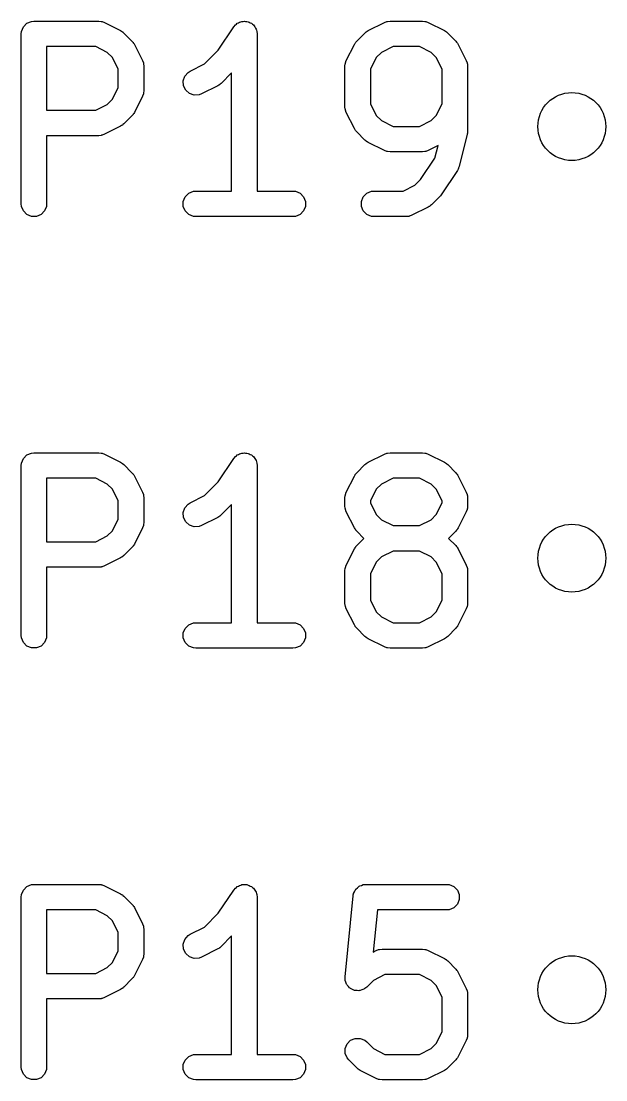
# Model space of a CAD drawing. Extents: x 2.61 to 8.6, y -5.69 to -1.89.
# Drawn here: x 7.9819 to 8.1173, y -3.0371 to -2.7918 of the extents above; entities that cross this region are included whole.
import ezdxf

# ---------------------------------------------------------------- set-up
doc = ezdxf.new("R2010")
doc.units = 0
doc.header["$MEASUREMENT"] = 0
doc.layers.add('BLACK', color=7, linetype='CONTINUOUS')

msp = doc.modelspace()

# ---------------------------------------------------------------- linework, layer by layer
at = {"layer": 'BLACK', "linetype": 'CONTINUOUS'}
for p, q in [((7.98197, -2.79421), (7.98242, -2.79315)), ((7.98242, -2.79315), (7.98323, -2.79233)), ((7.98323, -2.79233), (7.98429, -2.79189)), ((7.98429, -2.79189), (7.98487, -2.79184)), ((7.98487, -2.79184), (7.99987, -2.79184)), ((7.99987, -2.79184), (8.00044, -2.79189)), ((8.00044, -2.79189), (8.00054, -2.79193)), ((8.00054, -2.79193), (8.00065, -2.79194)), ((8.00065, -2.79194), (8.00119, -2.79215)), ((8.00119, -2.79215), (8.00494, -2.79402)), ((8.02757, -2.79853), (8.03116, -2.79315)), ((8.03116, -2.79315), (8.03152, -2.7927)), ((8.03116, -2.79315), (8.03116, -2.79315)), ((8.03116, -2.79315), (8.03116, -2.79315)), ((8.03116, -2.79315), (8.03116, -2.79315)), ((8.03152, -2.7927), (8.03177, -2.79254)), ((8.03177, -2.79254), (8.03197, -2.79233)), ((8.03197, -2.79233), (8.03224, -2.79222)), ((8.03224, -2.79222), (8.03248, -2.79206)), ((8.03248, -2.79206), (8.03277, -2.79201)), ((8.03277, -2.79201), (8.03304, -2.79189)), ((8.03304, -2.79189), (8.03333, -2.79189)), ((8.03333, -2.79189), (8.03361, -2.79184)), ((8.03361, -2.79184), (8.0339, -2.79189)), ((8.0339, -2.79189), (8.03419, -2.79189)), ((8.03419, -2.79189), (8.03446, -2.792)), ((8.03446, -2.792), (8.03474, -2.79206)), ((8.03474, -2.79206), (8.03498, -2.79222)), ((8.03498, -2.79222), (8.03525, -2.79233)), ((8.03525, -2.79233), (8.03546, -2.79254)), ((8.03546, -2.79254), (8.0357, -2.7927)), ((8.0357, -2.7927), (8.03586, -2.79294)), ((8.03586, -2.79294), (8.03607, -2.79315)), ((8.03607, -2.79315), (8.03618, -2.79342)), ((8.03618, -2.79342), (8.03634, -2.79366)), ((8.03634, -2.79366), (8.0364, -2.79394)), ((8.06229, -2.79402), (8.06604, -2.79215)), ((8.06604, -2.79215), (8.06658, -2.79194)), ((8.06658, -2.79194), (8.06669, -2.79193)), ((8.06669, -2.79193), (8.06678, -2.79189)), ((8.06678, -2.79189), (8.06736, -2.79184)), ((8.06736, -2.79184), (8.07486, -2.79184)), ((8.07486, -2.79184), (8.07544, -2.79189)), ((8.07544, -2.79189), (8.07553, -2.79193)), ((8.07553, -2.79193), (8.07564, -2.79194)), ((8.07564, -2.79194), (8.07618, -2.79215)), ((8.07618, -2.79215), (8.07993, -2.79402)), ((7.98192, -2.79479), (7.98197, -2.79421)), ((7.98192, -2.83416), (7.98192, -2.79479)), ((8.00494, -2.79402), (8.00519, -2.79418)), ((8.00519, -2.79418), (8.00526, -2.79421)), ((8.00526, -2.79421), (8.00534, -2.79428)), ((8.00534, -2.79428), (8.00543, -2.79433)), ((8.00543, -2.79433), (8.00548, -2.79439)), ((8.00548, -2.79439), (8.00571, -2.79458)), ((8.00571, -2.79458), (8.00758, -2.79645)), ((8.0364, -2.79394), (8.03651, -2.79421)), ((8.03651, -2.79421), (8.03657, -2.79478)), ((8.03657, -2.79478), (8.03657, -2.79479)), ((8.03657, -2.79479), (8.03657, -2.79479)), ((8.03657, -2.79479), (8.03657, -2.79479)), ((8.03657, -2.79479), (8.03657, -2.83121)), ((8.05965, -2.79645), (8.06152, -2.79458)), ((8.06152, -2.79458), (8.06175, -2.79439)), ((8.06175, -2.79439), (8.0618, -2.79433)), ((8.0618, -2.79433), (8.06189, -2.79428)), ((8.06189, -2.79428), (8.06197, -2.79421)), ((8.06197, -2.79421), (8.06204, -2.79418)), ((8.06204, -2.79418), (8.06229, -2.79402)), ((8.07993, -2.79402), (8.08018, -2.79418)), ((8.08018, -2.79418), (8.08025, -2.79421)), ((8.08025, -2.79421), (8.08033, -2.79428)), ((8.08033, -2.79428), (8.08042, -2.79433)), ((8.08042, -2.79433), (8.08047, -2.79439)), ((8.08047, -2.79439), (8.0807, -2.79458)), ((8.0807, -2.79458), (8.08257, -2.79645)), ((7.99917, -2.79774), (7.98782, -2.79774)), ((7.98782, -2.79774), (7.98782, -2.81246)), ((8.00187, -2.79909), (7.99917, -2.79774)), ((8.00758, -2.79645), (8.00777, -2.79668)), ((8.00777, -2.79668), (8.00783, -2.79673)), ((8.00783, -2.79673), (8.00788, -2.79682)), ((8.00788, -2.79682), (8.00795, -2.7969)), ((8.00795, -2.7969), (8.00798, -2.79697)), ((8.00798, -2.79697), (8.00813, -2.79722)), ((8.00813, -2.79722), (8.01001, -2.80097)), ((8.02437, -2.80174), (8.02757, -2.79853)), ((8.05722, -2.80097), (8.05909, -2.79722)), ((8.05909, -2.79722), (8.05925, -2.79697)), ((8.05925, -2.79697), (8.05928, -2.7969)), ((8.05928, -2.7969), (8.05935, -2.79682)), ((8.05935, -2.79682), (8.0594, -2.79673)), ((8.0594, -2.79673), (8.05946, -2.79668)), ((8.05946, -2.79668), (8.05965, -2.79645)), ((8.06806, -2.79774), (8.06536, -2.79909)), ((8.07416, -2.79774), (8.06806, -2.79774)), ((8.07686, -2.79909), (8.07416, -2.79774)), ((8.08257, -2.79645), (8.08276, -2.79668)), ((8.08276, -2.79668), (8.08282, -2.79673)), ((8.08282, -2.79673), (8.08287, -2.79682)), ((8.08287, -2.79682), (8.08294, -2.7969)), ((8.08294, -2.7969), (8.08297, -2.79697)), ((8.08297, -2.79697), (8.08312, -2.79722)), ((8.08312, -2.79722), (8.085, -2.80097)), ((8.00307, -2.80029), (8.00187, -2.79909)), ((8.00441, -2.80299), (8.00307, -2.80029)), ((8.01001, -2.80097), (8.01022, -2.80151)), ((8.05701, -2.80151), (8.05722, -2.80097)), ((8.06416, -2.80029), (8.06281, -2.80299)), ((8.06536, -2.79909), (8.06416, -2.80029)), ((8.07806, -2.80029), (8.07686, -2.79909)), ((8.07941, -2.80299), (8.07806, -2.80029)), ((8.085, -2.80097), (8.08521, -2.80151)), ((8.00441, -2.80722), (8.00441, -2.80299)), ((8.01022, -2.80151), (8.01022, -2.80162)), ((8.01022, -2.80162), (8.01026, -2.80171)), ((8.01026, -2.80171), (8.01032, -2.80229)), ((8.01032, -2.80229), (8.01032, -2.80791)), ((8.02056, -2.80371), (8.02105, -2.8034)), ((8.02105, -2.8034), (8.02437, -2.80174)), ((8.05691, -2.80229), (8.05697, -2.80171)), ((8.05691, -2.81166), (8.05691, -2.80229)), ((8.05697, -2.80171), (8.05701, -2.80162)), ((8.05701, -2.80162), (8.05701, -2.80151)), ((8.06281, -2.80299), (8.06281, -2.81097)), ((8.07941, -2.81097), (8.07941, -2.80299)), ((8.08521, -2.80151), (8.08521, -2.80162)), ((8.08521, -2.80162), (8.08525, -2.80171)), ((8.08525, -2.80171), (8.08531, -2.80229)), ((8.08531, -2.80229), (8.08531, -2.81729)), ((8.01944, -2.80567), (8.0198, -2.80458)), ((8.01952, -2.80682), (8.01944, -2.80567)), ((8.0198, -2.80458), (8.02056, -2.80371)), ((8.03066, -2.80379), (8.0282, -2.80625)), ((8.03066, -2.83121), (8.03066, -2.80379)), ((8.00307, -2.80991), (8.00441, -2.80722)), ((8.01032, -2.80791), (8.01026, -2.80849)), ((8.02003, -2.80785), (8.01952, -2.80682)), ((8.0209, -2.8086), (8.02003, -2.80785)), ((8.02744, -2.8068), (8.02369, -2.80868)), ((8.02768, -2.80665), (8.02744, -2.8068)), ((8.02776, -2.80662), (8.02768, -2.80665)), ((8.02784, -2.80655), (8.02776, -2.80662)), ((8.02793, -2.8065), (8.02784, -2.80655)), ((8.02798, -2.80644), (8.02793, -2.8065)), ((8.0282, -2.80625), (8.02798, -2.80644)), ((8.00187, -2.81111), (8.00307, -2.80991)), ((8.01001, -2.80923), (8.00813, -2.81298)), ((8.01022, -2.80869), (8.01001, -2.80923)), ((8.01026, -2.80849), (8.01022, -2.80859)), ((8.01022, -2.80859), (8.01022, -2.80869)), ((8.022, -2.80897), (8.0209, -2.8086)), ((8.02315, -2.80889), (8.022, -2.80897)), ((8.02369, -2.80868), (8.02315, -2.80889)), ((7.98782, -2.81246), (7.99917, -2.81246)), ((7.99917, -2.81246), (8.00187, -2.81111)), ((8.00795, -2.8133), (8.00788, -2.81338)), ((8.00798, -2.81323), (8.00795, -2.8133)), ((8.00813, -2.81298), (8.00798, -2.81323)), ((8.05697, -2.81224), (8.05691, -2.81166)), ((8.05701, -2.81234), (8.05697, -2.81224)), ((8.05701, -2.81244), (8.05701, -2.81234)), ((8.05722, -2.81298), (8.05701, -2.81244)), ((8.05909, -2.81673), (8.05722, -2.81298)), ((8.06281, -2.81097), (8.06416, -2.81366)), ((8.07806, -2.81366), (8.07941, -2.81097)), ((8.00571, -2.81563), (8.00548, -2.81581)), ((8.00758, -2.81375), (8.00571, -2.81563)), ((8.00777, -2.81352), (8.00758, -2.81375)), ((8.00783, -2.81347), (8.00777, -2.81352)), ((8.00788, -2.81338), (8.00783, -2.81347)), ((8.06416, -2.81366), (8.06536, -2.81486)), ((8.06536, -2.81486), (8.06806, -2.81621)), ((8.07416, -2.81621), (8.07686, -2.81486)), ((8.07686, -2.81486), (8.07806, -2.81366)), ((8.00119, -2.81805), (8.00065, -2.81826)), ((8.00494, -2.81618), (8.00119, -2.81805)), ((8.00519, -2.81602), (8.00494, -2.81618)), ((8.00526, -2.81599), (8.00519, -2.81602)), ((8.00534, -2.81593), (8.00526, -2.81599)), ((8.00543, -2.81587), (8.00534, -2.81593)), ((8.00548, -2.81581), (8.00543, -2.81587)), ((8.05925, -2.81698), (8.05909, -2.81673)), ((8.05928, -2.81705), (8.05925, -2.81698)), ((8.05935, -2.81713), (8.05928, -2.81705)), ((8.0594, -2.81722), (8.05935, -2.81713)), ((8.05946, -2.81727), (8.0594, -2.81722)), ((8.05965, -2.8175), (8.05946, -2.81727)), ((8.06152, -2.81938), (8.05965, -2.8175)), ((8.06806, -2.81621), (8.07416, -2.81621)), ((8.08522, -2.818), (8.08335, -2.8255)), ((8.08524, -2.8179), (8.08522, -2.818)), ((8.08525, -2.81786), (8.08524, -2.8179)), ((8.08528, -2.81765), (8.08525, -2.81786)), ((8.08531, -2.81743), (8.08528, -2.81765)), ((8.08531, -2.81729), (8.0853, -2.81739)), ((8.0853, -2.81739), (8.08531, -2.81743)), ((7.99987, -2.81837), (7.98782, -2.81837)), ((7.98782, -2.81837), (7.98782, -2.83416)), ((8.00044, -2.81831), (7.99987, -2.81837)), ((8.00054, -2.81827), (8.00044, -2.81831)), ((8.00065, -2.81826), (8.00054, -2.81827)), ((8.06175, -2.81956), (8.06152, -2.81938)), ((8.0618, -2.81962), (8.06175, -2.81956)), ((8.06189, -2.81968), (8.0618, -2.81962)), ((8.06197, -2.81974), (8.06189, -2.81968)), ((8.06204, -2.81977), (8.06197, -2.81974)), ((8.06229, -2.81993), (8.06204, -2.81977)), ((8.06604, -2.8218), (8.06229, -2.81993)), ((8.07847, -2.82066), (8.07618, -2.8218)), ((8.07774, -2.82357), (8.07847, -2.82066)), ((8.06658, -2.82201), (8.06604, -2.8218)), ((8.06669, -2.82202), (8.06658, -2.82201)), ((8.06678, -2.82206), (8.06669, -2.82202)), ((8.06736, -2.82211), (8.06678, -2.82206)), ((8.07486, -2.82211), (8.06736, -2.82211)), ((8.07544, -2.82206), (8.07486, -2.82211)), ((8.07553, -2.82202), (8.07544, -2.82206)), ((8.07564, -2.82201), (8.07553, -2.82202)), ((8.07618, -2.8218), (8.07564, -2.82201)), ((8.07444, -2.82853), (8.07774, -2.82357)), ((8.08335, -2.8255), (8.08323, -2.82584)), ((8.08294, -2.82642), (8.07919, -2.83205)), ((8.08311, -2.82611), (8.08294, -2.82642)), ((8.08315, -2.82605), (8.08311, -2.82611)), ((8.08318, -2.82598), (8.08315, -2.82605)), ((8.08321, -2.82591), (8.08318, -2.82598)), ((8.08323, -2.82584), (8.08321, -2.82591)), ((8.07041, -2.83121), (8.07311, -2.82986)), ((8.07311, -2.82986), (8.07444, -2.82853)), ((8.01947, -2.83358), (8.01991, -2.83252)), ((8.01991, -2.83252), (8.02073, -2.83171)), ((8.02073, -2.83171), (8.02179, -2.83126)), ((8.02179, -2.83126), (8.02237, -2.83121)), ((8.02237, -2.83121), (8.03066, -2.83121)), ((8.03657, -2.83121), (8.04486, -2.83121)), ((8.04486, -2.83121), (8.04544, -2.83126)), ((8.04544, -2.83126), (8.0465, -2.83171)), ((8.0465, -2.83171), (8.04732, -2.83252)), ((8.04732, -2.83252), (8.04776, -2.83358)), ((8.06071, -2.83358), (8.06116, -2.83252)), ((8.06116, -2.83252), (8.06197, -2.83171)), ((8.06197, -2.83171), (8.06303, -2.83126)), ((8.06303, -2.83126), (8.06361, -2.83121)), ((8.06361, -2.83121), (8.07041, -2.83121)), ((8.07882, -2.8325), (8.07695, -2.83437)), ((8.07901, -2.83227), (8.07882, -2.8325)), ((8.07882, -2.8325), (8.07882, -2.8325)), ((8.07882, -2.8325), (8.07882, -2.8325)), ((8.07919, -2.83205), (8.07901, -2.83227)), ((8.07919, -2.83205), (8.07919, -2.83205)), ((8.07919, -2.83205), (8.07919, -2.83205)), ((7.98197, -2.83474), (7.98192, -2.83416)), ((7.98242, -2.8358), (7.98197, -2.83474)), ((7.98777, -2.83474), (7.98733, -2.8358)), ((7.98782, -2.83416), (7.98777, -2.83474)), ((8.01947, -2.83474), (8.01947, -2.83358)), ((8.01991, -2.8358), (8.01947, -2.83474)), ((8.04776, -2.83474), (8.04732, -2.8358)), ((8.04776, -2.83358), (8.04776, -2.83474)), ((8.06071, -2.83474), (8.06071, -2.83358)), ((8.06116, -2.8358), (8.06071, -2.83474)), ((8.07618, -2.83493), (8.07243, -2.8368)), ((8.07643, -2.83477), (8.07618, -2.83493)), ((8.0765, -2.83474), (8.07643, -2.83477)), ((8.07658, -2.83467), (8.0765, -2.83474)), ((8.07667, -2.83462), (8.07658, -2.83467)), ((8.07672, -2.83456), (8.07667, -2.83462)), ((8.07695, -2.83437), (8.07672, -2.83456)), ((7.98323, -2.83662), (7.98242, -2.8358)), ((7.98429, -2.83706), (7.98323, -2.83662)), ((7.98545, -2.83706), (7.98429, -2.83706)), ((7.98651, -2.83662), (7.98545, -2.83706)), ((7.98733, -2.8358), (7.98651, -2.83662)), ((8.02073, -2.83662), (8.01991, -2.8358)), ((8.02179, -2.83706), (8.02073, -2.83662)), ((8.02237, -2.83711), (8.02179, -2.83706)), ((8.04486, -2.83711), (8.02237, -2.83711)), ((8.04544, -2.83706), (8.04486, -2.83711)), ((8.0465, -2.83662), (8.04544, -2.83706)), ((8.04732, -2.8358), (8.0465, -2.83662)), ((8.06197, -2.83662), (8.06116, -2.8358)), ((8.06303, -2.83706), (8.06197, -2.83662)), ((8.06361, -2.83711), (8.06303, -2.83706)), ((8.07111, -2.83711), (8.06361, -2.83711)), ((8.07169, -2.83706), (8.07111, -2.83711)), ((8.07178, -2.83702), (8.07169, -2.83706)), ((8.07189, -2.83701), (8.07178, -2.83702)), ((8.07243, -2.8368), (8.07189, -2.83701)), ((7.98192, -2.89479), (7.98197, -2.89421)), ((7.98197, -2.89421), (7.98242, -2.89315)), ((7.98242, -2.89315), (7.98323, -2.89233)), ((7.98323, -2.89233), (7.98429, -2.89189)), ((7.98429, -2.89189), (7.98487, -2.89184)), ((7.98487, -2.89184), (7.99987, -2.89184)), ((7.99987, -2.89184), (8.00044, -2.89189)), ((8.00044, -2.89189), (8.00054, -2.89193)), ((8.00054, -2.89193), (8.00065, -2.89194)), ((8.00065, -2.89194), (8.00119, -2.89215)), ((8.00119, -2.89215), (8.00494, -2.89402)), ((8.00494, -2.89402), (8.00519, -2.89418)), ((8.00519, -2.89418), (8.00526, -2.89421)), ((8.00526, -2.89421), (8.00534, -2.89428)), ((8.02757, -2.89853), (8.03116, -2.89315)), ((8.03116, -2.89315), (8.03152, -2.8927)), ((8.03116, -2.89315), (8.03116, -2.89315)), ((8.03116, -2.89315), (8.03116, -2.89315)), ((8.03116, -2.89315), (8.03116, -2.89315)), ((8.03152, -2.8927), (8.03177, -2.89254)), ((8.03177, -2.89254), (8.03197, -2.89233)), ((8.03197, -2.89233), (8.03224, -2.89222)), ((8.03224, -2.89222), (8.03248, -2.89206)), ((8.03248, -2.89206), (8.03277, -2.89201)), ((8.03277, -2.89201), (8.03304, -2.89189)), ((8.03304, -2.89189), (8.03333, -2.89189)), ((8.03333, -2.89189), (8.03361, -2.89184)), ((8.03361, -2.89184), (8.0339, -2.89189)), ((8.0339, -2.89189), (8.03419, -2.89189)), ((8.03419, -2.89189), (8.03446, -2.892)), ((8.03446, -2.892), (8.03474, -2.89206)), ((8.03474, -2.89206), (8.03498, -2.89222)), ((8.03498, -2.89222), (8.03525, -2.89233)), ((8.03525, -2.89233), (8.03546, -2.89254)), ((8.03546, -2.89254), (8.0357, -2.8927)), ((8.0357, -2.8927), (8.03586, -2.89294)), ((8.03586, -2.89294), (8.03607, -2.89315)), ((8.03607, -2.89315), (8.03618, -2.89342)), ((8.03618, -2.89342), (8.03634, -2.89366)), ((8.03634, -2.89366), (8.0364, -2.89394)), ((8.0364, -2.89394), (8.03651, -2.89421)), ((8.03651, -2.89421), (8.03657, -2.89478)), ((8.06189, -2.89428), (8.06197, -2.89421)), ((8.06197, -2.89421), (8.06204, -2.89418)), ((8.06204, -2.89418), (8.06229, -2.89402)), ((8.06229, -2.89402), (8.06604, -2.89215)), ((8.06604, -2.89215), (8.06658, -2.89194)), ((8.06658, -2.89194), (8.06669, -2.89193)), ((8.06669, -2.89193), (8.06678, -2.89189)), ((8.06678, -2.89189), (8.06736, -2.89184)), ((8.06736, -2.89184), (8.07486, -2.89184)), ((8.07486, -2.89184), (8.07544, -2.89189)), ((8.07544, -2.89189), (8.07553, -2.89193)), ((8.07553, -2.89193), (8.07564, -2.89194)), ((8.07564, -2.89194), (8.07618, -2.89215)), ((8.07618, -2.89215), (8.07993, -2.89402)), ((8.07993, -2.89402), (8.08018, -2.89418)), ((8.08018, -2.89418), (8.08025, -2.89421)), ((8.08025, -2.89421), (8.08033, -2.89428)), ((7.98192, -2.93416), (7.98192, -2.89479)), ((8.00534, -2.89428), (8.00543, -2.89433)), ((8.00543, -2.89433), (8.00548, -2.89439)), ((8.00548, -2.89439), (8.00571, -2.89458)), ((8.00571, -2.89458), (8.00758, -2.89645)), ((8.00758, -2.89645), (8.00777, -2.89668)), ((8.00777, -2.89668), (8.00783, -2.89673)), ((8.03657, -2.89478), (8.03657, -2.89479)), ((8.03657, -2.89479), (8.03657, -2.89479)), ((8.03657, -2.89479), (8.03657, -2.89479)), ((8.03657, -2.89479), (8.03657, -2.93121)), ((8.0594, -2.89673), (8.05946, -2.89668)), ((8.05946, -2.89668), (8.05965, -2.89645)), ((8.05965, -2.89645), (8.06152, -2.89458)), ((8.06152, -2.89458), (8.06175, -2.89439)), ((8.06175, -2.89439), (8.0618, -2.89433)), ((8.0618, -2.89433), (8.06189, -2.89428)), ((8.08033, -2.89428), (8.08042, -2.89433)), ((8.08042, -2.89433), (8.08047, -2.89439)), ((8.08047, -2.89439), (8.0807, -2.89458)), ((8.0807, -2.89458), (8.08257, -2.89645)), ((8.08257, -2.89645), (8.08276, -2.89668)), ((8.08276, -2.89668), (8.08282, -2.89673)), ((7.99917, -2.89774), (7.98782, -2.89774)), ((7.98782, -2.89774), (7.98782, -2.91246)), ((8.00187, -2.89909), (7.99917, -2.89774)), ((8.00307, -2.90029), (8.00187, -2.89909)), ((8.00783, -2.89673), (8.00788, -2.89682)), ((8.00788, -2.89682), (8.00795, -2.8969)), ((8.00795, -2.8969), (8.00798, -2.89697)), ((8.00798, -2.89697), (8.00813, -2.89722)), ((8.00813, -2.89722), (8.01001, -2.90097)), ((8.02437, -2.90174), (8.02757, -2.89853)), ((8.05722, -2.90097), (8.05909, -2.89722)), ((8.05909, -2.89722), (8.05925, -2.89697)), ((8.05925, -2.89697), (8.05928, -2.8969)), ((8.05928, -2.8969), (8.05935, -2.89682)), ((8.05935, -2.89682), (8.0594, -2.89673)), ((8.06536, -2.89909), (8.06416, -2.90029)), ((8.06806, -2.89774), (8.06536, -2.89909)), ((8.07416, -2.89774), (8.06806, -2.89774)), ((8.07686, -2.89909), (8.07416, -2.89774)), ((8.07806, -2.90029), (8.07686, -2.89909)), ((8.08282, -2.89673), (8.08287, -2.89682)), ((8.08287, -2.89682), (8.08294, -2.8969)), ((8.08294, -2.8969), (8.08297, -2.89697)), ((8.08297, -2.89697), (8.08312, -2.89722)), ((8.08312, -2.89722), (8.085, -2.90097)), ((8.00441, -2.90299), (8.00307, -2.90029)), ((8.01001, -2.90097), (8.01022, -2.90151)), ((8.01022, -2.90151), (8.01022, -2.90162)), ((8.05701, -2.90151), (8.05722, -2.90097)), ((8.05701, -2.90162), (8.05701, -2.90151)), ((8.06416, -2.90029), (8.06281, -2.90299)), ((8.07941, -2.90299), (8.07806, -2.90029)), ((8.085, -2.90097), (8.08521, -2.90151)), ((8.08521, -2.90151), (8.08521, -2.90162)), ((8.00441, -2.90722), (8.00441, -2.90299)), ((8.01022, -2.90162), (8.01026, -2.90171)), ((8.01026, -2.90171), (8.01032, -2.90229)), ((8.01032, -2.90229), (8.01032, -2.90791)), ((8.0198, -2.90458), (8.02056, -2.90371)), ((8.02056, -2.90371), (8.02105, -2.9034)), ((8.02105, -2.9034), (8.02437, -2.90174)), ((8.03066, -2.90379), (8.0282, -2.90625)), ((8.03066, -2.93121), (8.03066, -2.90379)), ((8.05691, -2.90229), (8.05697, -2.90171)), ((8.05691, -2.90416), (8.05691, -2.90229)), ((8.05697, -2.90171), (8.05701, -2.90162)), ((8.06281, -2.90299), (8.06281, -2.90347)), ((8.06281, -2.90347), (8.06416, -2.90616)), ((8.07806, -2.90616), (8.07941, -2.90347)), ((8.07941, -2.90347), (8.07941, -2.90299)), ((8.08521, -2.90162), (8.08525, -2.90171)), ((8.08525, -2.90171), (8.08531, -2.90229)), ((8.08531, -2.90229), (8.08531, -2.90416)), ((8.01944, -2.90567), (8.0198, -2.90458)), ((8.01952, -2.90682), (8.01944, -2.90567)), ((8.02793, -2.9065), (8.02784, -2.90655)), ((8.02798, -2.90644), (8.02793, -2.9065)), ((8.0282, -2.90625), (8.02798, -2.90644)), ((8.05697, -2.90474), (8.05691, -2.90416)), ((8.05701, -2.90484), (8.05697, -2.90474)), ((8.05701, -2.90494), (8.05701, -2.90484)), ((8.05722, -2.90548), (8.05701, -2.90494)), ((8.05909, -2.90923), (8.05722, -2.90548)), ((8.06416, -2.90616), (8.06536, -2.90736)), ((8.07686, -2.90736), (8.07806, -2.90616)), ((8.085, -2.90548), (8.08312, -2.90923)), ((8.08521, -2.90494), (8.085, -2.90548)), ((8.08525, -2.90474), (8.08521, -2.90484)), ((8.08521, -2.90484), (8.08521, -2.90494)), ((8.08531, -2.90416), (8.08525, -2.90474)), ((8.00307, -2.90991), (8.00441, -2.90722)), ((8.01022, -2.90869), (8.01001, -2.90923)), ((8.01026, -2.90849), (8.01022, -2.90859)), ((8.01022, -2.90859), (8.01022, -2.90869)), ((8.01032, -2.90791), (8.01026, -2.90849)), ((8.02003, -2.90785), (8.01952, -2.90682)), ((8.0209, -2.9086), (8.02003, -2.90785)), ((8.022, -2.90897), (8.0209, -2.9086)), ((8.02315, -2.90889), (8.022, -2.90897)), ((8.02369, -2.90868), (8.02315, -2.90889)), ((8.02744, -2.9068), (8.02369, -2.90868)), ((8.02768, -2.90665), (8.02744, -2.9068)), ((8.02776, -2.90662), (8.02768, -2.90665)), ((8.02784, -2.90655), (8.02776, -2.90662)), ((8.06536, -2.90736), (8.06806, -2.90871)), ((8.06806, -2.90871), (8.07416, -2.90871)), ((8.07416, -2.90871), (8.07686, -2.90736)), ((7.99917, -2.91246), (8.00187, -2.91111)), ((8.00187, -2.91111), (8.00307, -2.90991)), ((8.01001, -2.90923), (8.00813, -2.91298)), ((8.05925, -2.90948), (8.05909, -2.90923)), ((8.05928, -2.90955), (8.05925, -2.90948)), ((8.05935, -2.90963), (8.05928, -2.90955)), ((8.0594, -2.90972), (8.05935, -2.90963)), ((8.05946, -2.90977), (8.0594, -2.90972)), ((8.05965, -2.91), (8.05946, -2.90977)), ((8.06131, -2.91166), (8.05965, -2.91)), ((8.08257, -2.91), (8.08091, -2.91166)), ((8.08276, -2.90977), (8.08257, -2.91)), ((8.08282, -2.90972), (8.08276, -2.90977)), ((8.08287, -2.90963), (8.08282, -2.90972)), ((8.08294, -2.90955), (8.08287, -2.90963)), ((8.08297, -2.90948), (8.08294, -2.90955)), ((8.08312, -2.90923), (8.08297, -2.90948)), ((7.98782, -2.91246), (7.99917, -2.91246)), ((8.00758, -2.91375), (8.00571, -2.91563)), ((8.00777, -2.91352), (8.00758, -2.91375)), ((8.00783, -2.91347), (8.00777, -2.91352)), ((8.00788, -2.91338), (8.00783, -2.91347)), ((8.00795, -2.9133), (8.00788, -2.91338)), ((8.00798, -2.91323), (8.00795, -2.9133)), ((8.00813, -2.91298), (8.00798, -2.91323)), ((8.05909, -2.91409), (8.05925, -2.91384)), ((8.05925, -2.91384), (8.05928, -2.91377)), ((8.05928, -2.91377), (8.05935, -2.91369)), ((8.05935, -2.91369), (8.0594, -2.9136)), ((8.0594, -2.9136), (8.05946, -2.91355)), ((8.05946, -2.91355), (8.05965, -2.91332)), ((8.05965, -2.91332), (8.06131, -2.91166)), ((8.08091, -2.91166), (8.08257, -2.91332)), ((8.08257, -2.91332), (8.08276, -2.91355)), ((8.08276, -2.91355), (8.08282, -2.9136)), ((8.08282, -2.9136), (8.08287, -2.91369)), ((8.08287, -2.91369), (8.08294, -2.91377)), ((8.08294, -2.91377), (8.08297, -2.91384)), ((8.08297, -2.91384), (8.08312, -2.91409)), ((8.00494, -2.91618), (8.00119, -2.91805)), ((8.00519, -2.91602), (8.00494, -2.91618)), ((8.00526, -2.91599), (8.00519, -2.91602)), ((8.00534, -2.91593), (8.00526, -2.91599)), ((8.00543, -2.91587), (8.00534, -2.91593)), ((8.00548, -2.91581), (8.00543, -2.91587)), ((8.00571, -2.91563), (8.00548, -2.91581)), ((8.05722, -2.91784), (8.05909, -2.91409)), ((8.06536, -2.91596), (8.06416, -2.91716)), ((8.06806, -2.91462), (8.06536, -2.91596)), ((8.07416, -2.91462), (8.06806, -2.91462)), ((8.07686, -2.91596), (8.07416, -2.91462)), ((8.07806, -2.91716), (8.07686, -2.91596)), ((8.08312, -2.91409), (8.085, -2.91784)), ((7.99987, -2.91837), (7.98782, -2.91837)), ((7.98782, -2.91837), (7.98782, -2.93416)), ((8.00044, -2.91831), (7.99987, -2.91837)), ((8.00054, -2.91827), (8.00044, -2.91831)), ((8.00065, -2.91826), (8.00054, -2.91827)), ((8.00119, -2.91805), (8.00065, -2.91826)), ((8.05691, -2.91916), (8.05697, -2.91859)), ((8.05697, -2.91859), (8.05701, -2.91849)), ((8.05701, -2.91838), (8.05722, -2.91784)), ((8.05701, -2.91849), (8.05701, -2.91838)), ((8.06416, -2.91716), (8.06281, -2.91986)), ((8.07941, -2.91986), (8.07806, -2.91716)), ((8.085, -2.91784), (8.08521, -2.91838)), ((8.08521, -2.91838), (8.08521, -2.91849)), ((8.08521, -2.91849), (8.08525, -2.91859)), ((8.08525, -2.91859), (8.08531, -2.91916)), ((8.05691, -2.92666), (8.05691, -2.91916)), ((8.06281, -2.91986), (8.06281, -2.92596)), ((8.07941, -2.92596), (8.07941, -2.91986)), ((8.08531, -2.91916), (8.08531, -2.92666)), ((8.06281, -2.92596), (8.06416, -2.92866)), ((8.07806, -2.92866), (8.07941, -2.92596)), ((8.05697, -2.92724), (8.05691, -2.92666)), ((8.05701, -2.92734), (8.05697, -2.92724)), ((8.05701, -2.92744), (8.05701, -2.92734)), ((8.05722, -2.92798), (8.05701, -2.92744)), ((8.05909, -2.93173), (8.05722, -2.92798)), ((8.085, -2.92798), (8.08312, -2.93173)), ((8.08521, -2.92744), (8.085, -2.92798)), ((8.08525, -2.92724), (8.08521, -2.92734)), ((8.08521, -2.92734), (8.08521, -2.92744)), ((8.08531, -2.92666), (8.08525, -2.92724)), ((8.06416, -2.92866), (8.06536, -2.92986)), ((8.06536, -2.92986), (8.06806, -2.93121)), ((8.07416, -2.93121), (8.07686, -2.92986)), ((8.07686, -2.92986), (8.07806, -2.92866)), ((8.01947, -2.93358), (8.01991, -2.93252)), ((8.01991, -2.93252), (8.02073, -2.93171)), ((8.02073, -2.93171), (8.02179, -2.93126)), ((8.02179, -2.93126), (8.02237, -2.93121)), ((8.02237, -2.93121), (8.03066, -2.93121)), ((8.03657, -2.93121), (8.04486, -2.93121)), ((8.04486, -2.93121), (8.04544, -2.93126)), ((8.04544, -2.93126), (8.0465, -2.93171)), ((8.0465, -2.93171), (8.04732, -2.93252)), ((8.04732, -2.93252), (8.04776, -2.93358)), ((8.05925, -2.93198), (8.05909, -2.93173)), ((8.05928, -2.93205), (8.05925, -2.93198)), ((8.05935, -2.93213), (8.05928, -2.93205)), ((8.0594, -2.93222), (8.05935, -2.93213)), ((8.05946, -2.93227), (8.0594, -2.93222)), ((8.05965, -2.9325), (8.05946, -2.93227)), ((8.06152, -2.93437), (8.05965, -2.9325)), ((8.06806, -2.93121), (8.07416, -2.93121)), ((8.08257, -2.9325), (8.0807, -2.93437)), ((8.08276, -2.93227), (8.08257, -2.9325)), ((8.08282, -2.93222), (8.08276, -2.93227)), ((8.08287, -2.93213), (8.08282, -2.93222)), ((8.08294, -2.93205), (8.08287, -2.93213)), ((8.08297, -2.93198), (8.08294, -2.93205)), ((8.08312, -2.93173), (8.08297, -2.93198)), ((7.98197, -2.93474), (7.98192, -2.93416)), ((7.98242, -2.9358), (7.98197, -2.93474)), ((7.98323, -2.93662), (7.98242, -2.9358)), ((7.98733, -2.9358), (7.98651, -2.93662)), ((7.98777, -2.93474), (7.98733, -2.9358)), ((7.98782, -2.93416), (7.98777, -2.93474)), ((8.01947, -2.93474), (8.01947, -2.93358)), ((8.01991, -2.9358), (8.01947, -2.93474)), ((8.02073, -2.93662), (8.01991, -2.9358)), ((8.04732, -2.9358), (8.0465, -2.93662)), ((8.04776, -2.93474), (8.04732, -2.9358)), ((8.04776, -2.93358), (8.04776, -2.93474)), ((8.06175, -2.93456), (8.06152, -2.93437)), ((8.0618, -2.93462), (8.06175, -2.93456)), ((8.06189, -2.93467), (8.0618, -2.93462)), ((8.06197, -2.93474), (8.06189, -2.93467)), ((8.06204, -2.93477), (8.06197, -2.93474)), ((8.06229, -2.93493), (8.06204, -2.93477)), ((8.06604, -2.9368), (8.06229, -2.93493)), ((8.07993, -2.93493), (8.07618, -2.9368)), ((8.08018, -2.93477), (8.07993, -2.93493)), ((8.08025, -2.93474), (8.08018, -2.93477)), ((8.08033, -2.93467), (8.08025, -2.93474)), ((8.08042, -2.93462), (8.08033, -2.93467)), ((8.08047, -2.93456), (8.08042, -2.93462)), ((8.0807, -2.93437), (8.08047, -2.93456)), ((7.98429, -2.93706), (7.98323, -2.93662)), ((7.98545, -2.93706), (7.98429, -2.93706)), ((7.98651, -2.93662), (7.98545, -2.93706)), ((8.02179, -2.93706), (8.02073, -2.93662)), ((8.02237, -2.93711), (8.02179, -2.93706)), ((8.04486, -2.93711), (8.02237, -2.93711)), ((8.04544, -2.93706), (8.04486, -2.93711)), ((8.0465, -2.93662), (8.04544, -2.93706)), ((8.06658, -2.93701), (8.06604, -2.9368)), ((8.06669, -2.93702), (8.06658, -2.93701)), ((8.06678, -2.93706), (8.06669, -2.93702)), ((8.06736, -2.93711), (8.06678, -2.93706)), ((8.07486, -2.93711), (8.06736, -2.93711)), ((8.07544, -2.93706), (8.07486, -2.93711)), ((8.07553, -2.93702), (8.07544, -2.93706)), ((8.07564, -2.93701), (8.07553, -2.93702)), ((8.07618, -2.9368), (8.07564, -2.93701)), ((7.98242, -2.99315), (7.98323, -2.99233)), ((7.98323, -2.99233), (7.98429, -2.99189)), ((7.98429, -2.99189), (7.98487, -2.99184)), ((7.98487, -2.99184), (7.99987, -2.99184)), ((7.99987, -2.99184), (8.00044, -2.99189)), ((8.00044, -2.99189), (8.00054, -2.99193)), ((8.00054, -2.99193), (8.00065, -2.99194)), ((8.00065, -2.99194), (8.00119, -2.99215)), ((8.00119, -2.99215), (8.00494, -2.99402)), ((8.03177, -2.99254), (8.03197, -2.99233)), ((8.03197, -2.99233), (8.03224, -2.99222)), ((8.03224, -2.99222), (8.03248, -2.99206)), ((8.03248, -2.99206), (8.03277, -2.99201)), ((8.03277, -2.99201), (8.03304, -2.99189)), ((8.03304, -2.99189), (8.03333, -2.99189)), ((8.03333, -2.99189), (8.03361, -2.99184)), ((8.03361, -2.99184), (8.0339, -2.99189)), ((8.0339, -2.99189), (8.03419, -2.99189)), ((8.03419, -2.99189), (8.03446, -2.992)), ((8.03446, -2.992), (8.03474, -2.99206)), ((8.03474, -2.99206), (8.03498, -2.99222)), ((8.03498, -2.99222), (8.03525, -2.99233)), ((8.03525, -2.99233), (8.03546, -2.99254)), ((8.05979, -2.99264), (8.0601, -2.99233)), ((8.0601, -2.99233), (8.06023, -2.99228)), ((8.06023, -2.99228), (8.06035, -2.99218)), ((8.06035, -2.99218), (8.06076, -2.99206)), ((8.06076, -2.99206), (8.06116, -2.99189)), ((8.06116, -2.99189), (8.06138, -2.99187)), ((8.06138, -2.99187), (8.06145, -2.99185)), ((8.06145, -2.99185), (8.06152, -2.99186)), ((8.06152, -2.99186), (8.06174, -2.99184)), ((8.06174, -2.99184), (8.08048, -2.99184)), ((8.08048, -2.99184), (8.08106, -2.99189)), ((8.08106, -2.99189), (8.08212, -2.99233)), ((8.08212, -2.99233), (8.08294, -2.99315)), ((7.98192, -2.99479), (7.98197, -2.99421)), ((7.98192, -3.03416), (7.98192, -2.99479)), ((7.98197, -2.99421), (7.98242, -2.99315)), ((8.00494, -2.99402), (8.00519, -2.99418)), ((8.00519, -2.99418), (8.00526, -2.99421)), ((8.00526, -2.99421), (8.00534, -2.99428)), ((8.00534, -2.99428), (8.00543, -2.99433)), ((8.00543, -2.99433), (8.00548, -2.99439)), ((8.00548, -2.99439), (8.00571, -2.99458)), ((8.00571, -2.99458), (8.00758, -2.99645)), ((8.02757, -2.99853), (8.03116, -2.99315)), ((8.03116, -2.99315), (8.03152, -2.9927)), ((8.03116, -2.99315), (8.03116, -2.99315)), ((8.03116, -2.99315), (8.03116, -2.99315)), ((8.03116, -2.99315), (8.03116, -2.99315)), ((8.03152, -2.9927), (8.03177, -2.99254)), ((8.03546, -2.99254), (8.0357, -2.9927)), ((8.0357, -2.9927), (8.03586, -2.99294)), ((8.03586, -2.99294), (8.03607, -2.99315)), ((8.03607, -2.99315), (8.03618, -2.99342)), ((8.03618, -2.99342), (8.03634, -2.99366)), ((8.03634, -2.99366), (8.0364, -2.99394)), ((8.0364, -2.99394), (8.03651, -2.99421)), ((8.03651, -2.99421), (8.03657, -2.99478)), ((8.03657, -2.99478), (8.03657, -2.99479)), ((8.03657, -2.99479), (8.03657, -2.99479)), ((8.03657, -2.99479), (8.03657, -2.99479)), ((8.03657, -2.99479), (8.03657, -3.03121)), ((8.05692, -3.01324), (8.0588, -2.9945)), ((8.0588, -2.9945), (8.05884, -2.99429)), ((8.05884, -2.99421), (8.05887, -2.99415)), ((8.05884, -2.99429), (8.05884, -2.99421)), ((8.05887, -2.99415), (8.05891, -2.99393)), ((8.05891, -2.99393), (8.05912, -2.99355)), ((8.05912, -2.99355), (8.05928, -2.99315)), ((8.05928, -2.99315), (8.05939, -2.99304)), ((8.05939, -2.99304), (8.05946, -2.99291)), ((8.05946, -2.99291), (8.05979, -2.99264)), ((8.08294, -2.99315), (8.08338, -2.99421)), ((8.08338, -2.99421), (8.08338, -2.99537)), ((8.00758, -2.99645), (8.00777, -2.99668)), ((8.00777, -2.99668), (8.00783, -2.99673)), ((8.00783, -2.99673), (8.00788, -2.99682)), ((8.00788, -2.99682), (8.00795, -2.9969)), ((8.00795, -2.9969), (8.00798, -2.99697)), ((8.00798, -2.99697), (8.00813, -2.99722)), ((8.00813, -2.99722), (8.01001, -3.00097)), ((8.08212, -2.99725), (8.08106, -2.99769)), ((8.08294, -2.99643), (8.08212, -2.99725)), ((8.08338, -2.99537), (8.08294, -2.99643)), ((7.99917, -2.99774), (7.98782, -2.99774)), ((7.98782, -2.99774), (7.98782, -3.01246)), ((8.00187, -2.99909), (7.99917, -2.99774)), ((8.00307, -3.00029), (8.00187, -2.99909)), ((8.02437, -3.00174), (8.02757, -2.99853)), ((8.06441, -2.99774), (8.06343, -3.00751)), ((8.08048, -2.99774), (8.06441, -2.99774)), ((8.08106, -2.99769), (8.08048, -2.99774)), ((8.00441, -3.00299), (8.00307, -3.00029)), ((8.01001, -3.00097), (8.01022, -3.00151)), ((8.01022, -3.00151), (8.01022, -3.00162)), ((8.01022, -3.00162), (8.01026, -3.00171)), ((8.01026, -3.00171), (8.01032, -3.00229)), ((8.02105, -3.0034), (8.02437, -3.00174)), ((8.00441, -3.00722), (8.00441, -3.00299)), ((8.01032, -3.00229), (8.01032, -3.00791)), ((8.01944, -3.00567), (8.0198, -3.00458)), ((8.0198, -3.00458), (8.02056, -3.00371)), ((8.02056, -3.00371), (8.02105, -3.0034)), ((8.03066, -3.00379), (8.0282, -3.00625)), ((8.03066, -3.03121), (8.03066, -3.00379)), ((8.01952, -3.00682), (8.01944, -3.00567)), ((8.02003, -3.00785), (8.01952, -3.00682)), ((8.02744, -3.0068), (8.02369, -3.00868)), ((8.02768, -3.00665), (8.02744, -3.0068)), ((8.02776, -3.00662), (8.02768, -3.00665)), ((8.02784, -3.00655), (8.02776, -3.00662)), ((8.02793, -3.0065), (8.02784, -3.00655)), ((8.02798, -3.00644), (8.02793, -3.0065)), ((8.0282, -3.00625), (8.02798, -3.00644)), ((8.06416, -3.00715), (8.06471, -3.00694)), ((8.06471, -3.00694), (8.06481, -3.00693)), ((8.06481, -3.00693), (8.06491, -3.00689)), ((8.06491, -3.00689), (8.06549, -3.00684)), ((8.06549, -3.00684), (8.07486, -3.00684)), ((8.07486, -3.00684), (8.07544, -3.00689)), ((8.07544, -3.00689), (8.07553, -3.00693)), ((8.07553, -3.00693), (8.07564, -3.00694)), ((8.07564, -3.00694), (8.07618, -3.00715)), ((8.00307, -3.00991), (8.00441, -3.00722)), ((8.01001, -3.00923), (8.00813, -3.01298)), ((8.01022, -3.00869), (8.01001, -3.00923)), ((8.01026, -3.00849), (8.01022, -3.00859)), ((8.01022, -3.00859), (8.01022, -3.00869)), ((8.01032, -3.00791), (8.01026, -3.00849)), ((8.0209, -3.0086), (8.02003, -3.00785)), ((8.022, -3.00897), (8.0209, -3.0086)), ((8.02315, -3.00889), (8.022, -3.00897)), ((8.02369, -3.00868), (8.02315, -3.00889)), ((8.06343, -3.00751), (8.06416, -3.00715)), ((8.07618, -3.00715), (8.07993, -3.00902)), ((8.07993, -3.00902), (8.08018, -3.00918)), ((8.08018, -3.00918), (8.08025, -3.00921)), ((8.08025, -3.00921), (8.08033, -3.00927)), ((8.08033, -3.00927), (8.08042, -3.00933)), ((8.08042, -3.00933), (8.08047, -3.00939)), ((8.08047, -3.00939), (8.0807, -3.00958)), ((7.99917, -3.01246), (8.00187, -3.01111)), ((8.00187, -3.01111), (8.00307, -3.00991)), ((8.0807, -3.00958), (8.08257, -3.01145)), ((8.08257, -3.01145), (8.08276, -3.01168)), ((8.08276, -3.01168), (8.08282, -3.01173)), ((8.08282, -3.01173), (8.08287, -3.01182)), ((8.08287, -3.01182), (8.08294, -3.0119)), ((8.08294, -3.0119), (8.08297, -3.01197)), ((8.08297, -3.01197), (8.08312, -3.01222)), ((7.98782, -3.01246), (7.99917, -3.01246)), ((8.00758, -3.01375), (8.00571, -3.01563)), ((8.00777, -3.01352), (8.00758, -3.01375)), ((8.00783, -3.01347), (8.00777, -3.01352)), ((8.00788, -3.01338), (8.00783, -3.01347)), ((8.00795, -3.0133), (8.00788, -3.01338)), ((8.00798, -3.01323), (8.00795, -3.0133)), ((8.00813, -3.01298), (8.00798, -3.01323)), ((8.05692, -3.01382), (8.05692, -3.01324)), ((8.05697, -3.01397), (8.05692, -3.01382)), ((8.05697, -3.01411), (8.05697, -3.01397)), ((8.05713, -3.01451), (8.05697, -3.01411)), ((8.06349, -3.01409), (8.06195, -3.01563)), ((8.06618, -3.01274), (8.06349, -3.01409)), ((8.07416, -3.01274), (8.06618, -3.01274)), ((8.07686, -3.01409), (8.07416, -3.01274)), ((8.07806, -3.01529), (8.07686, -3.01409)), ((8.08312, -3.01222), (8.085, -3.01597)), ((8.00494, -3.01618), (8.00119, -3.01805)), ((8.00519, -3.01602), (8.00494, -3.01618)), ((8.00526, -3.01599), (8.00519, -3.01602)), ((8.00534, -3.01593), (8.00526, -3.01599)), ((8.00543, -3.01587), (8.00534, -3.01593)), ((8.00548, -3.01581), (8.00543, -3.01587)), ((8.00571, -3.01563), (8.00548, -3.01581)), ((8.05725, -3.01493), (8.05713, -3.01451)), ((8.05735, -3.01504), (8.05725, -3.01493)), ((8.05741, -3.01518), (8.05735, -3.01504)), ((8.05771, -3.01548), (8.05741, -3.01518)), ((8.05798, -3.01582), (8.05771, -3.01548)), ((8.05812, -3.01589), (8.05798, -3.01582)), ((8.05822, -3.01599), (8.05812, -3.01589)), ((8.05862, -3.01616), (8.05822, -3.01599)), ((8.059, -3.01636), (8.05862, -3.01616)), ((8.05915, -3.01638), (8.059, -3.01636)), ((8.05929, -3.01643), (8.05915, -3.01638)), ((8.05972, -3.01643), (8.05929, -3.01643)), ((8.06015, -3.01648), (8.05972, -3.01643)), ((8.06029, -3.01643), (8.06015, -3.01648)), ((8.06044, -3.01643), (8.06029, -3.01643)), ((8.06084, -3.01627), (8.06044, -3.01643)), ((8.06125, -3.01614), (8.06084, -3.01627)), ((8.06136, -3.01605), (8.06125, -3.01614)), ((8.0615, -3.01599), (8.06136, -3.01605)), ((8.06195, -3.01563), (8.0615, -3.01599)), ((8.07941, -3.01798), (8.07806, -3.01529)), ((8.085, -3.01597), (8.08521, -3.01651)), ((8.08521, -3.01651), (8.08521, -3.01661)), ((8.08521, -3.01661), (8.08525, -3.01671)), ((8.08525, -3.01671), (8.08531, -3.01729)), ((7.99987, -3.01837), (7.98782, -3.01837)), ((7.98782, -3.01837), (7.98782, -3.03416)), ((8.00044, -3.01831), (7.99987, -3.01837)), ((8.00054, -3.01827), (8.00044, -3.01831)), ((8.00065, -3.01826), (8.00054, -3.01827)), ((8.00119, -3.01805), (8.00065, -3.01826)), ((8.07941, -3.02596), (8.07941, -3.01798)), ((8.08531, -3.01729), (8.08531, -3.02666)), ((8.07806, -3.02866), (8.07941, -3.02596)), ((8.08531, -3.02666), (8.08525, -3.02724)), ((8.05697, -3.02983), (8.05741, -3.02877)), ((8.05741, -3.02877), (8.05822, -3.02796)), ((8.05822, -3.02796), (8.05929, -3.02751)), ((8.05929, -3.02751), (8.06044, -3.02751)), ((8.06044, -3.02751), (8.0615, -3.02796)), ((8.0615, -3.02796), (8.06195, -3.02832)), ((8.06195, -3.02832), (8.06349, -3.02986)), ((8.07686, -3.02986), (8.07806, -3.02866)), ((8.085, -3.02798), (8.08312, -3.03173)), ((8.08521, -3.02744), (8.085, -3.02798)), ((8.08525, -3.02724), (8.08521, -3.02734)), ((8.08521, -3.02734), (8.08521, -3.02744)), ((8.02073, -3.03171), (8.02179, -3.03126)), ((8.02179, -3.03126), (8.02237, -3.03121)), ((8.02237, -3.03121), (8.03066, -3.03121)), ((8.03657, -3.03121), (8.04486, -3.03121)), ((8.04486, -3.03121), (8.04544, -3.03126)), ((8.04544, -3.03126), (8.0465, -3.03171)), ((8.05697, -3.03099), (8.05697, -3.02983)), ((8.05741, -3.03205), (8.05697, -3.03099)), ((8.06349, -3.02986), (8.06618, -3.03121)), ((8.06618, -3.03121), (8.07416, -3.03121)), ((8.07416, -3.03121), (8.07686, -3.02986)), ((8.01947, -3.03358), (8.01991, -3.03252)), ((8.01947, -3.03474), (8.01947, -3.03358)), ((8.01991, -3.03252), (8.02073, -3.03171)), ((8.0465, -3.03171), (8.04732, -3.03252)), ((8.04732, -3.03252), (8.04776, -3.03358)), ((8.04776, -3.03358), (8.04776, -3.03474)), ((8.05777, -3.0325), (8.05741, -3.03205)), ((8.05965, -3.03437), (8.05777, -3.0325)), ((8.08257, -3.0325), (8.0807, -3.03437)), ((8.08276, -3.03227), (8.08257, -3.0325)), ((8.08282, -3.03222), (8.08276, -3.03227)), ((8.08287, -3.03213), (8.08282, -3.03222)), ((8.08294, -3.03205), (8.08287, -3.03213)), ((8.08297, -3.03198), (8.08294, -3.03205)), ((8.08312, -3.03173), (8.08297, -3.03198)), ((7.98197, -3.03474), (7.98192, -3.03416)), ((7.98242, -3.0358), (7.98197, -3.03474)), ((7.98323, -3.03662), (7.98242, -3.0358)), ((7.98733, -3.0358), (7.98651, -3.03662)), ((7.98777, -3.03474), (7.98733, -3.0358)), ((7.98782, -3.03416), (7.98777, -3.03474)), ((8.01991, -3.0358), (8.01947, -3.03474)), ((8.02073, -3.03662), (8.01991, -3.0358)), ((8.04732, -3.0358), (8.0465, -3.03662)), ((8.04776, -3.03474), (8.04732, -3.0358)), ((8.05987, -3.03456), (8.05965, -3.03437)), ((8.05993, -3.03462), (8.05987, -3.03456)), ((8.06001, -3.03467), (8.05993, -3.03462)), ((8.0601, -3.03474), (8.06001, -3.03467)), ((8.06017, -3.03477), (8.0601, -3.03474)), ((8.06042, -3.03493), (8.06017, -3.03477)), ((8.06416, -3.0368), (8.06042, -3.03493)), ((8.07993, -3.03493), (8.07618, -3.0368)), ((8.08018, -3.03477), (8.07993, -3.03493)), ((8.08025, -3.03474), (8.08018, -3.03477)), ((8.08033, -3.03467), (8.08025, -3.03474)), ((8.08042, -3.03462), (8.08033, -3.03467)), ((8.08047, -3.03456), (8.08042, -3.03462)), ((8.0807, -3.03437), (8.08047, -3.03456)), ((7.98429, -3.03706), (7.98323, -3.03662)), ((7.98545, -3.03706), (7.98429, -3.03706)), ((7.98651, -3.03662), (7.98545, -3.03706)), ((8.02179, -3.03706), (8.02073, -3.03662)), ((8.02237, -3.03711), (8.02179, -3.03706)), ((8.04486, -3.03711), (8.02237, -3.03711)), ((8.04544, -3.03706), (8.04486, -3.03711)), ((8.0465, -3.03662), (8.04544, -3.03706)), ((8.06471, -3.03701), (8.06416, -3.0368)), ((8.06481, -3.03702), (8.06471, -3.03701)), ((8.06491, -3.03706), (8.06481, -3.03702)), ((8.06549, -3.03711), (8.06491, -3.03706)), ((8.07486, -3.03711), (8.06549, -3.03711)), ((8.07544, -3.03706), (8.07486, -3.03711)), ((8.07553, -3.03702), (8.07544, -3.03706)), ((8.07564, -3.03701), (8.07553, -3.03702)), ((8.07618, -3.0368), (8.07564, -3.03701))]:
    msp.add_line(p, q, dxfattribs=at)
at = {"layer": 'BLACK'}
for centre in [(8.10945, -2.81625), (8.10945, -2.91625), (8.10945, -3.01625)]:
    msp.add_circle(centre, 0.00787, dxfattribs=at)

doc.saveas('drawing.dxf')
